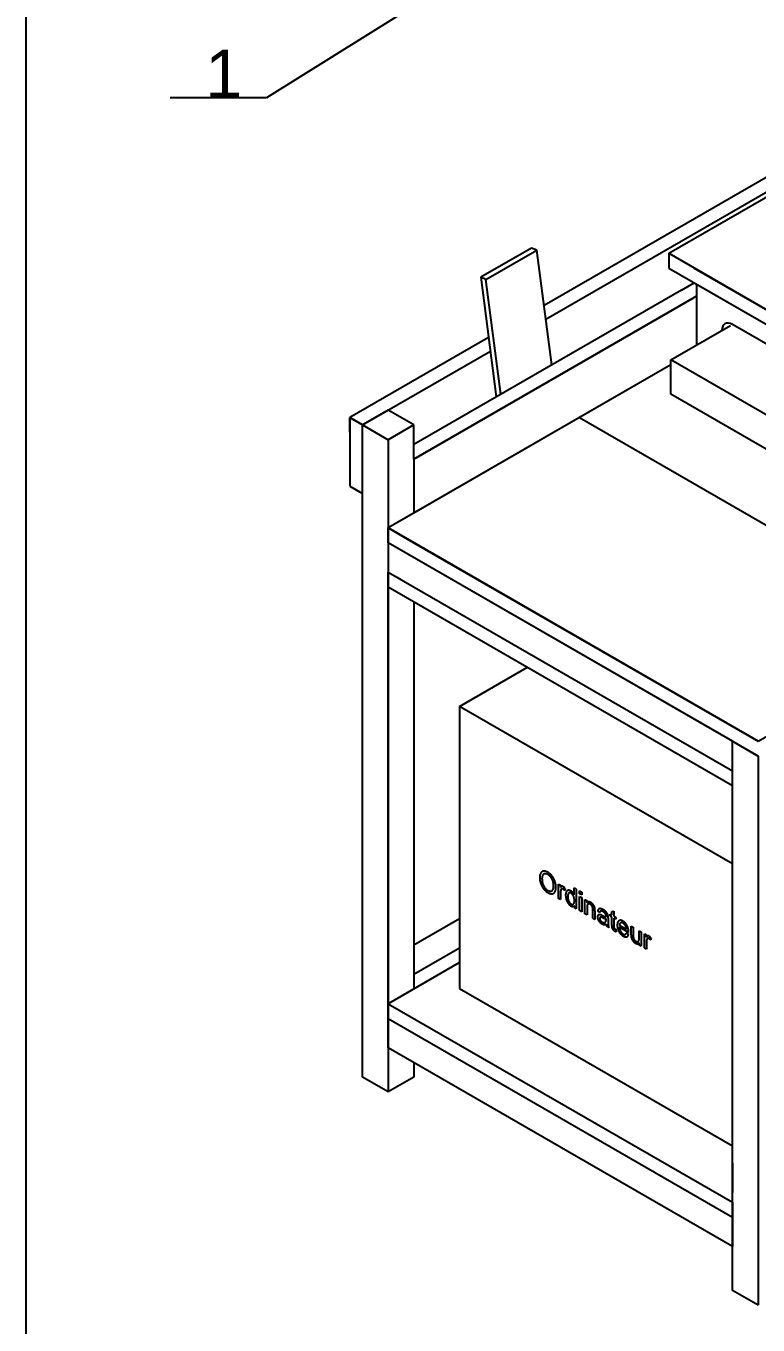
# Model space of a CAD drawing. Header units: inches. Extents: x -14 to 106, y -120 to 40.
# Drawn here: x -14 to 16.4, y -59.1 to -5 of the extents above; entities that cross this region are included whole.
import ezdxf

# ---------------------------------------------------------------- set-up
doc = ezdxf.new("R2010")
doc.units = ezdxf.units.IN
doc.header["$MEASUREMENT"] = 0
doc.linetypes.add('PHANTOM', pattern=[63.5, 31.75, -6.35, 6.35, -6.35, 6.35, -6.35])
doc.layers.get('0').update_dxf_attribs({"lineweight": 25})
doc.layers.add('Ghosts', color=18, linetype='PHANTOM', lineweight=25, true_color=0x000000)
doc.styles.add('QCADDimTextStyle', font='txt')
doc.styles.add('textstyle19', font='')
doc.styles.get('textstyle19').set_extended_font_data('Arial')
doc.dimstyles.new('QCADDimStyle', dxfattribs={"dimscale": 16, "dimtxt": 0.125, "dimasz": 0.125, "dimexe": 0.0625, "dimexo": 0.03125, "dimgap": 0.03125, "dimtad": 1, "dimtoh": 1, "dimdec": 4, "dimzin": 0, "dimdsep": 46, "dimtxsty": 'QCADDimTextStyle', "dimcen": 0.09, "dimadec": 0, "dimazin": 0, "dimtfac": 1, "dimtdec": 4, "dimtofl": 0, "dimtmove": 0, "dimatfit": 3, "dimfxl": 1, "dimtolj": 1, "dimtzin": 0, "dimarcsym": 0})

# ---------------------------------------------------------------- blocks, each defined once
blk = doc.blocks.new('cartouche_ANSI_A')
blk.add_line((0, 0), (0, 10))

msp = doc.modelspace()

# ---------------------------------------------------------------- linework, layer by layer
for p, q in [((25.985, -6), (7.542, -16.648)), ((7.616, -17.218), (25.455, -6.919)), ((12.728, -14.471), (21.213, -9.572)), ((12.728, -14.471), (17.854, -17.431)), ((12.728, -14.471), (12.728, -15.083)), ((12.728, -15.083), (17.854, -18.043)), ((13.788, -15.083), (17.854, -17.431)), ((13.258, -16.002), (2.121, -22.432)), ((13.258, -16.002), (13.788, -15.696)), ((13.788, -15.696), (17.854, -18.043)), ((13.877, -15.747), (13.877, -18.298)), ((13.877, -16.257), (2.121, -23.044)), ((2.121, -23.044), (13.788, -16.308)), ((14.849, -17.737), (14.849, -17.737)), ((17.766, -18.808), (15.379, -17.431)), ((5.236, -17.979), (-0.53, -21.309)), ((0, -21.615), (5.31, -18.549)), ((12.816, -19.115), (1.061, -25.902)), ((12.816, -19.115), (2.121, -25.289)), ((12.816, -19.115), (2.121, -25.289)), ((16.44, -34.781), (42.956, -19.472)), ((1.061, -21.003), (0, -21.615)), ((2.121, -21.615), (1.061, -21.003)), ((0, -21.615), (-0.53, -21.309)), ((-0.53, -21.309), (-0.53, -24.167)), ((-0.53, -21.921), (-0.53, -21.309)), ((-0.53, -21.309), (0, -21.615)), ((0, -21.615), (1.061, -22.227)), ((0, -48.763), (0, -21.615)), ((0, -24.473), (0, -21.615)), ((0, -22.227), (0, -21.615)), ((2.121, -21.615), (1.061, -22.227)), ((2.121, -23.044), (2.121, -21.615)), ((9.015, -21.309), (24.394, -30.188)), ((1.061, -22.227), (1.061, -23.044)), ((1.061, -22.227), (1.061, -25.902)), ((2.121, -23.044), (2.121, -25.289)), ((-0.53, -24.167), (0, -24.473)), ((2.121, -25.289), (1.061, -25.902)), ((2.121, -25.289), (1.061, -25.902)), ((2.121, -25.085), (2.121, -25.289)), ((1.061, -25.902), (1.061, -49.375)), ((1.061, -26.514), (1.061, -25.902)), ((1.061, -25.902), (2.121, -26.514)), ((1.061, -25.902), (16.44, -34.781)), ((16.44, -34.781), (1.061, -25.902)), ((15.379, -34.781), (1.061, -26.514)), ((1.061, -26.514), (1.061, -27.739)), ((16.44, -35.393), (1.061, -26.514)), ((2.121, -26.514), (16.44, -34.781)), ((1.061, -27.739), (15.379, -36.005)), ((1.061, -46.313), (1.061, -27.739)), ((1.414, -27.943), (1.591, -28.045)), ((1.061, -28.351), (15.379, -36.618)), ((2.121, -28.963), (2.121, -45.089)), ((15.379, -57.642), (15.379, -34.781)), ((15.379, -34.781), (16.44, -35.393)), ((15.379, -36.005), (15.379, -34.781)), ((15.379, -36.005), (15.379, -34.781)), ((15.379, -36.005), (15.379, -34.781)), ((16.44, -35.393), (16.44, -58.254)), ((15.379, -36.618), (15.379, -36.005)), ((15.379, -36.618), (15.379, -36.005)), ((2.121, -43.252), (4.022, -42.154)), ((2.121, -44.476), (4.022, -43.379)), ((4.022, -43.992), (1.061, -45.701)), ((1.061, -45.701), (15.379, -53.968)), ((1.061, -47.538), (1.061, -46.313)), ((1.061, -46.313), (15.379, -54.58)), ((15.379, -55.805), (1.061, -47.538)), ((2.121, -48.15), (2.121, -48.763)), ((1.061, -49.375), (0, -48.763)), ((2.121, -48.763), (1.061, -49.375)), ((15.379, -52.335), (15.379, -53.56)), ((15.379, -54.58), (15.379, -53.968)), ((15.379, -53.968), (15.379, -54.58)), ((15.379, -55.805), (15.379, -54.58)), ((15.379, -55.805), (15.379, -54.58)), ((15.379, -54.58), (15.379, -55.805)), ((16.44, -58.254), (15.379, -57.642))]:
    msp.add_line(p, q)
msp.add_ellipse((15.379, -17.941), major_axis=(-0.312, 0.541), ratio=0.57735, start_param=5.497787, end_param=7.068583)
at = {"layer": 'Ghosts'}
for p, q in [((7.026, -14.25), (4.912, -15.47)), ((5.128, -15.555), (7.242, -14.334)), ((7.242, -14.334), (7.026, -14.25)), ((7.861, -19.118), (7.242, -14.334)), ((5.128, -15.555), (4.912, -15.47)), ((4.912, -15.47), (5.556, -20.449)), ((5.747, -20.338), (5.128, -15.555)), ((12.816, -18.91), (15.293, -17.48)), ((12.816, -18.91), (15.293, -17.48)), ((18.119, -21.972), (12.816, -18.91)), ((12.816, -20.339), (12.816, -18.91)), ((18.119, -23.401), (12.816, -20.339)), ((16.44, -34.781), (8.971, -30.469)), ((4.022, -33.326), (6.85, -31.693)), ((4.022, -33.326), (4.022, -45.063)), ((15.379, -39.884), (4.022, -33.326)), ((8.144, -41.32), (8.144, -40.728)), ((8.144, -40.728), (8.222, -40.773)), ((8.222, -40.773), (8.222, -40.863)), ((8.23, -41.06), (8.23, -41.37)), ((8.422, -40.908), (8.392, -40.984)), ((8.798, -41.174), (8.798, -40.881)), ((8.798, -40.881), (8.884, -40.931)), ((8.884, -40.931), (8.884, -41.747)), ((9.021, -41.125), (9.021, -41.01)), ((9.021, -41.01), (9.108, -41.06)), ((9.108, -41.06), (9.108, -41.176)), ((8.23, -41.37), (8.144, -41.32)), ((8.804, -41.701), (8.804, -41.626)), ((9.108, -41.176), (9.021, -41.125)), ((9.021, -41.827), (9.021, -41.235)), ((9.021, -41.235), (9.108, -41.285)), ((9.108, -41.285), (9.108, -41.877)), ((9.244, -41.955), (9.244, -41.363)), ((9.244, -41.363), (9.322, -41.409)), ((9.322, -41.409), (9.322, -41.493)), ((8.884, -41.747), (8.804, -41.701)), ((9.108, -41.877), (9.021, -41.827)), ((9.331, -42.005), (9.244, -41.955)), ((9.331, -41.682), (9.331, -42.005)), ((9.573, -42.145), (9.573, -41.785)), ((9.66, -42.195), (9.573, -42.145)), ((9.66, -41.832), (9.66, -42.195)), ((9.864, -41.904), (9.779, -41.841)), ((10.12, -42.201), (10.12, -42.164)), ((10.208, -42.13), (10.208, -42.264)), ((10.295, -42.048), (10.295, -41.971)), ((10.295, -41.971), (10.359, -42.007)), ((10.359, -42.085), (10.295, -42.048)), ((10.359, -41.861), (10.445, -41.85)), ((10.359, -42.007), (10.359, -41.861)), ((10.359, -42.426), (10.359, -42.085)), ((10.445, -41.85), (10.445, -42.057)), ((10.445, -42.057), (10.533, -42.108)), ((10.533, -42.185), (10.445, -42.135)), ((10.445, -42.135), (10.445, -42.481)), ((10.533, -42.108), (10.533, -42.185)), ((10.236, -42.528), (10.145, -42.475)), ((10.533, -42.609), (10.545, -42.705)), ((11.061, -42.734), (10.679, -42.513)), ((10.683, -42.434), (10.969, -42.599)), ((11.165, -42.839), (11.165, -42.473)), ((11.165, -42.473), (11.252, -42.523)), ((11.252, -42.523), (11.252, -42.851)), ((11.494, -42.979), (11.494, -42.663)), ((11.494, -42.663), (11.581, -42.713)), ((10.968, -42.76), (11.058, -42.825)), ((11.503, -43.259), (11.503, -43.172)), ((11.581, -42.713), (11.581, -43.304)), ((11.716, -43.382), (11.716, -42.791)), ((11.716, -42.791), (11.794, -42.836)), ((11.794, -42.836), (11.794, -42.926)), ((11.803, -43.123), (11.803, -43.432)), ((11.994, -42.97), (11.964, -43.046)), ((11.581, -43.304), (11.503, -43.259)), ((11.803, -43.432), (11.716, -43.382)), ((4.022, -45.063), (15.379, -51.62))]:
    msp.add_line(p, q, dxfattribs=at)
for centre, major_axis, start_param, end_param in [((7.746, -40.666), (-0.272, 0.471), 0.066083, 0.84394), ((7.761, -40.703), (-0.282, 0.489), 0.782066, 1.239932), ((7.762, -40.669), (-0.216, 0.373), 0.078248, 0.883526), ((7.741, -40.71), (-0.2, 0.347), 0.729303, 1.499331), ((7.69, -40.598), (-0.227, 0.394), 5.462744, 6.307774), ((7.698, -40.601), (-0.169, 0.293), 5.482633, 6.272494), ((7.706, -40.627), (-0.239, 0.415), 4.965638, 5.511793), ((7.704, -40.595), (-0.164, 0.283), 4.936835, 5.510737), ((7.707, -40.589), (-0.159, 0.275), 4.337106, 4.931738), ((7.722, -40.603), (-0.216, 0.374), 4.375882, 4.964168), ((7.683, -40.706), (-0.219, 0.38), 1.230735, 1.810941), ((7.695, -40.689), (-0.236, 0.409), 1.812126, 2.372336), ((7.694, -40.721), (-0.16, 0.277), 1.525499, 2.380484), ((7.706, -40.728), (-0.16, 0.276), 2.327766, 3.192062), ((7.702, -40.673), (-0.248, 0.43), 2.350298, 2.859972), ((7.729, -40.744), (-0.21, 0.363), 2.858797, 3.468485), ((7.642, -40.645), (-0.212, 0.368), 3.236081, 3.991611), ((7.58, -40.577), (-0.256, 0.444), 3.904689, 4.331761), ((7.622, -40.62), (-0.295, 0.51), 3.466117, 3.944162), ((7.615, -40.599), (-0.3, 0.519), 3.909715, 4.372177), ((8.413, -41.078), (-0.15, 0.26), 6.197852, 6.628897), ((8.569, -41.252), (-0.239, 0.414), 0.491639, 0.795363), ((8.334, -41.033), (-0.066, 0.114), 6.156348, 6.786188), ((8.332, -40.935), (-0.068, 0.118), 5.49246, 6.107405), ((8.328, -41.02), (-0.058, 0.101), 5.488819, 6.153085), ((8.326, -41.067), (-0.088, 0.152), 4.940003, 5.481009), ((8.329, -41.017), (-0.12, 0.207), 4.914241, 5.473718), ((8.804, -41.4), (-0.258, 0.446), 0.408244, 0.799186), ((8.654, -41.242), (-0.143, 0.247), 6.084117, 6.70234), ((8.654, -41.246), (-0.145, 0.251), 5.486516, 6.075674), ((8.664, -41.237), (-0.085, 0.147), 5.488541, 6.416293), ((8.66, -41.21), (-0.121, 0.209), 5.014501, 5.515959), ((8.659, -41.211), (-0.122, 0.211), 4.557267, 5.012312), ((8.766, -41.391), (-0.23, 0.399), 0.765868, 1.20505), ((8.671, -41.385), (-0.157, 0.272), 1.204815, 1.76797), ((8.762, -41.36), (-0.165, 0.286), 0.194156, 0.866934), ((8.751, -41.395), (-0.157, 0.272), 0.709544, 1.410916), ((8.659, -41.399), (-0.142, 0.246), 1.767922, 2.361946), ((8.67, -41.41), (-0.088, 0.153), 1.442052, 2.346986), ((8.668, -41.452), (-0.113, 0.195), 2.310813, 3.379392), ((8.665, -41.243), (-0.088, 0.153), 4.577004, 5.502903), ((8.669, -41.412), (-0.087, 0.15), 2.352461, 3.257075), ((8.565, -41.254), (-0.17, 0.295), 3.846092, 4.521306), ((8.591, -41.311), (-0.152, 0.263), 3.302989, 4.004724), ((9.477, -41.697), (-0.13, 0.226), 5.453659, 6.497411), ((9.503, -41.757), (-0.123, 0.213), 0.079253, 0.905981), ((9.464, -41.726), (-0.099, 0.172), 5.47912, 6.221268), ((9.469, -41.699), (-0.081, 0.14), 4.967324, 5.521455), ((9.487, -41.738), (-0.151, 0.262), 5.100543, 5.508965), ((9.485, -41.678), (-0.059, 0.102), 4.297802, 4.972485), ((9.522, -41.674), (-0.095, 0.164), 4.578766, 5.128479), ((9.34, -41.638), (-0.165, 0.286), 3.882128, 4.2258), ((9.491, -41.673), (-0.118, 0.205), 4.116281, 4.534746), ((9.163, -41.529), (-0.352, 0.609), 3.898935, 4.069208), ((9.9, -42.182), (-0.096, 0.167), 0.756648, 1.626692), ((9.904, -42.178), (-0.099, 0.172), 0.285797, 0.796694), ((9.986, -42.004), (-0.149, 0.258), 0.146843, 0.606906), ((9.906, -42.179), (-0.1, 0.174), 6.097565, 6.575574), ((9.945, -41.959), (-0.118, 0.205), 5.809736, 6.370526), ((9.943, -42.268), (-0.149, 0.258), 5.761852, 6.088722), ((9.931, -42.192), (-0.0524, 0.0908), 0.206908, 0.794953), ((9.93, -42.194), (-0.0523, 0.0906), 0.76736, 1.656063), ((9.993, -42.005), (-0.093, 0.161), 6.212222, 6.891446), ((9.932, -42.194), (-0.0534, 0.0925), 5.888661, 6.485255), ((10.03, -42.78), (-0.439, 0.76), 5.601842, 5.728082), ((10.004, -42.184), (-0.242, 0.419), 5.479336, 5.824966), ((10.014, -42.517), (-0.232, 0.402), 5.604481, 5.841899), ((9.986, -42.038), (-0.108, 0.188), 5.422855, 6.038763), ((9.893, -41.077), (-0.561, 0.972), 2.44747, 2.646513), ((9.907, -41.348), (-0.45, 0.78), 2.468989, 2.697991), ((10.008, -42.042), (-0.103, 0.178), 4.845653, 5.571486), ((10.02, -42.153), (-0.218, 0.377), 5.178046, 5.529934), ((10.026, -41.993), (-0.068, 0.117), 3.821804, 4.667927), ((10.073, -42.001), (-0.099, 0.172), 4.667494, 5.183789), ((8.972, -41.381), (-0.813, 1.408), 3.895853, 3.915581), ((10.07, -41.987), (-0.097, 0.167), 4.115594, 4.595944), ((9.72, -41.832), (-0.346, 0.599), 3.899047, 4.063262), ((9.927, -42.148), (-0.132, 0.228), 1.674252, 2.422645), ((9.952, -42.168), (-0.08, 0.139), 1.700783, 2.426967), ((9.941, -42.061), (-0.19, 0.329), 2.348534, 2.712911), ((9.963, -42.098), (-0.127, 0.219), 2.337838, 2.85687), ((9.913, -41.989), (-0.229, 0.396), 2.74359, 3.083662), ((9.985, -42.155), (-0.096, 0.166), 2.851775, 3.476577), ((9.911, -42.092), (-0.148, 0.257), 3.556034, 3.97847), ((10.311, -42.479), (-0.13, 0.225), 0.874647, 1.232527), ((11.436, -43.01), (-0.869, 1.505), 0.759202, 0.884003), ((10.404, -42.515), (-0.137, 0.237), 0.958379, 1.297968), ((10.669, -42.627), (-0.22, 0.381), 0.722047, 1.055073), ((10.446, -42.554), (-0.059, 0.103), 1.209106, 1.862674), ((10.472, -42.5), (-0.105, 0.182), 1.900341, 2.409671), ((10.596, -42.579), (-0.107, 0.185), 0.721874, 1.040256), ((10.483, -42.541), (-0.0256, 0.0443), 1.193134, 1.827395), ((10.491, -42.523), (-0.0408, 0.0707), 1.882298, 2.41346), ((10.475, -42.302), (-0.228, 0.394), 2.370573, 2.576033), ((10.489, -42.262), (-0.2, 0.346), 2.376796, 2.512346), ((10.871, -42.583), (-0.2, 0.347), 0.08237, 0.847811), ((10.859, -42.616), (-0.191, 0.331), 0.723645, 1.501069), ((10.82, -42.52), (-0.159, 0.276), 5.462241, 6.317356), ((10.821, -42.609), (-0.166, 0.287), 1.565521, 2.406), ((10.875, -42.628), (-0.139, 0.241), 0.781645, 1.496861), ((10.842, -42.529), (-0.112, 0.194), 0.011374, 0.762176), ((10.83, -42.638), (-0.1, 0.174), 1.538755, 2.380216), ((10.826, -42.505), (-0.098, 0.169), 5.473396, 6.279881), ((10.835, -42.522), (-0.155, 0.268), 4.67486, 5.531132), ((10.832, -42.503), (-0.094, 0.163), 4.599149, 5.523662), ((10.796, -42.504), (-0.123, 0.213), 3.953864, 4.552561), ((10.784, -42.527), (-0.196, 0.34), 3.864324, 4.628744), ((10.25, -42.233), (-0.573, 0.993), 3.891881, 3.92044), ((10.837, -42.652), (-0.094, 0.163), 2.327922, 2.981465), ((10.843, -42.619), (-0.167, 0.289), 2.314601, 2.973451), ((10.809, -42.612), (-0.118, 0.204), 3.044146, 3.631052), ((10.845, -42.643), (-0.155, 0.268), 3.016661, 3.69265), ((11.606, -43.108), (-0.312, 0.54), 0.758552, 0.943011), ((11.332, -42.995), (-0.116, 0.2), 0.964607, 1.394175), ((11.307, -42.99), (-0.099, 0.171), 1.449585, 1.978449), ((11.758, -43.162), (-0.358, 0.62), 0.752443, 0.934013), ((11.339, -42.939), (-0.146, 0.254), 1.943743, 2.364003), ((11.346, -42.989), (-0.064, 0.111), 0.997456, 1.72009), ((11.354, -42.976), (-0.076, 0.132), 1.743083, 2.390442), ((11.345, -42.965), (-0.133, 0.23), 2.333023, 3.360512), ((11.358, -42.938), (-0.101, 0.175), 2.353555, 2.891894), ((11.377, -42.978), (-0.079, 0.136), 2.866221, 3.533927), ((11.221, -42.836), (-0.193, 0.335), 3.599887, 3.97165), ((11.986, -43.14), (-0.15, 0.26), 6.197852, 6.628897), ((12.141, -43.314), (-0.239, 0.414), 0.491639, 0.795363), ((11.906, -43.095), (-0.066, 0.114), 6.156348, 6.786188), ((11.905, -42.998), (-0.068, 0.118), 5.49246, 6.107405), ((11.9, -43.083), (-0.058, 0.101), 5.488819, 6.153085), ((11.899, -43.13), (-0.088, 0.152), 4.940003, 5.481009), ((11.901, -43.08), (-0.12, 0.207), 4.914241, 5.473718)]:
    msp.add_ellipse(centre, major_axis=major_axis, ratio=0.57735, start_param=start_param, end_param=end_param, dxfattribs=at)

# ---------------------------------------------------------------- block references
at = {"xscale": 16, "yscale": 16}
msp.add_blockref('cartouche_ANSI_A', (-14, -120), dxfattribs=at)

# ---------------------------------------------------------------- texts
at = {"insert": (-5, -8), "char_height": 2, "attachment_point": 9, "style": 'textstyle19'}
msp.add_mtext('1', dxfattribs=at)

# ---------------------------------------------------------------- leaders
msp.add_leader([(16, 4.5), (-4, -8), (-8, -8)], dimstyle='QCADDimStyle')

doc.saveas('drawing.dxf')
